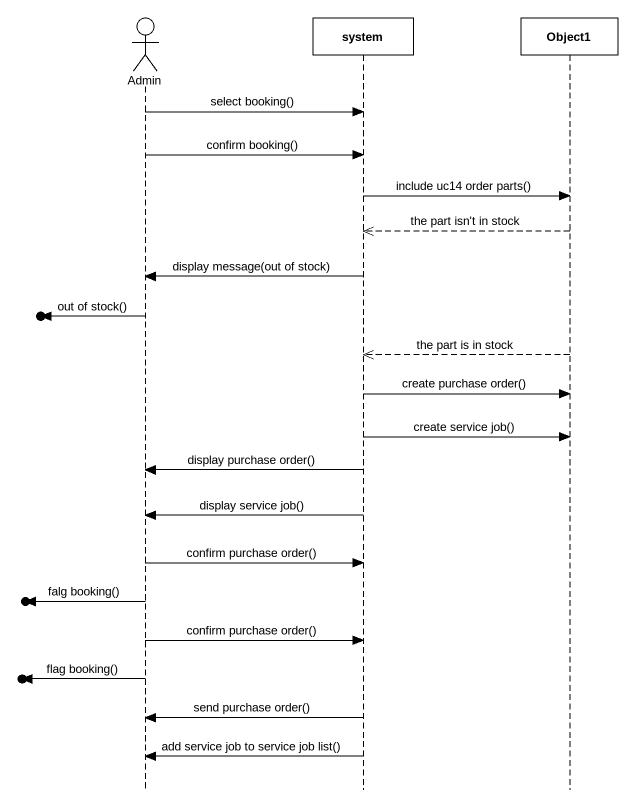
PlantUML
@startuml
hide footbox
actor Admin
participant system
participant Object1

Admin -> system : select booking()
Admin -> system : confirm booking()
system -> Object1 : include uc14 order parts()
Object1 -->> system : the part isn't in stock
system -> Admin : display message(out of stock)
[o<- Admin : out of stock()
Object1 -->> system : the part is in stock
system -> Object1 : create purchase order()
system -> Object1 : create service job()
system -> Admin : display purchase order()
system -> Admin : display service job()
Admin -> system : confirm purchase order()
[o<- Admin : falg booking()
Admin -> system : confirm purchase order()
[o<- Admin : flag booking()
system -> Admin : send purchase order()
system -> Admin : add service job to service job list()
@enduml
